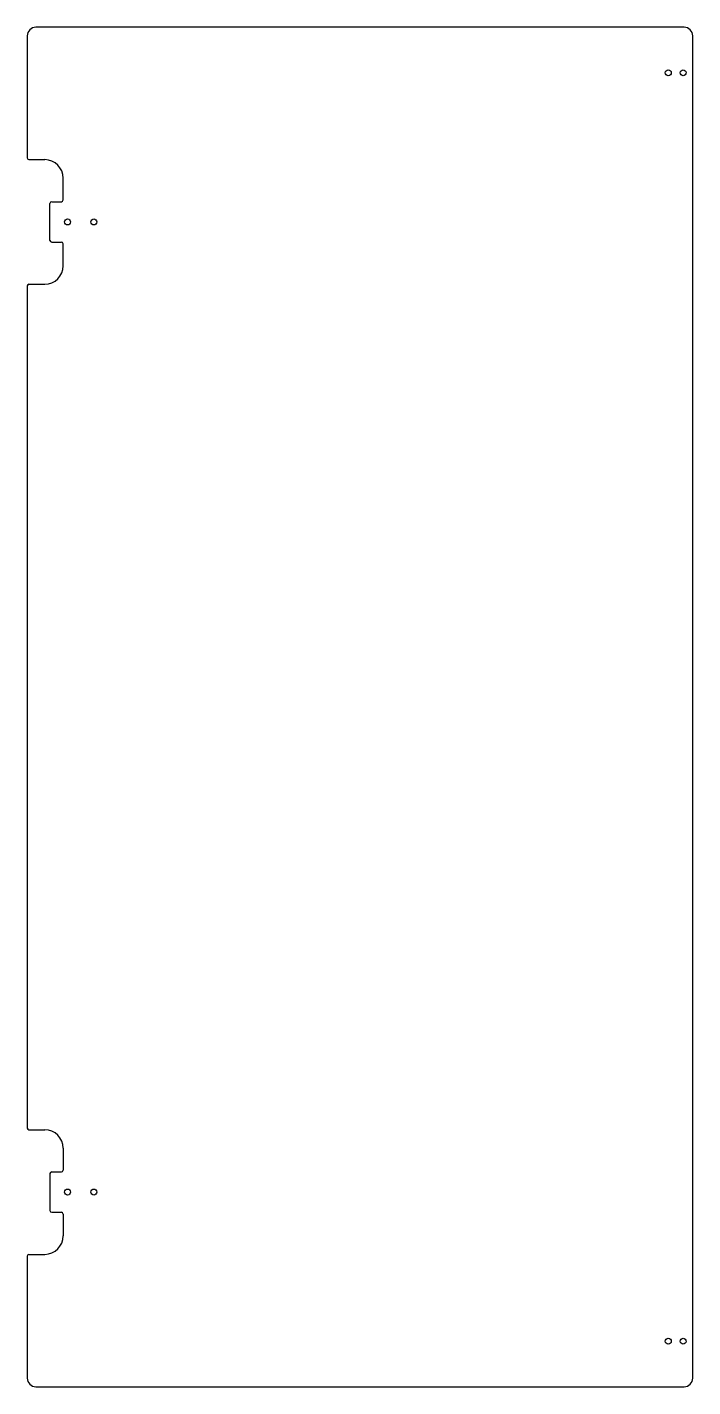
# Model space of a CAD drawing. Header units: millimetres. Extents: x -190 to 190, y -388 to 388.
import ezdxf

# ---------------------------------------------------------------- set-up
doc = ezdxf.new("R2010")
doc.units = ezdxf.units.MM

msp = doc.modelspace()

# ---------------------------------------------------------------- linework, layer by layer
at = {"color": 7, "linetype": 'Continuous', "lineweight": 25}
for p, q in [((184.75, 387.5), (-184.75, 387.5)), ((-189.75, 382.5), (-189.75, 313)), ((189.75, -382.5), (189.75, 382.5)), ((-188.75, 312), (-179.75, 312)), ((-169.25, 289), (-169.25, 301.5)), ((-176.75, 266), (-176.75, 287)), ((-175.75, 288), (-170.25, 288)), ((-175.75, 265), (-170.25, 265)), ((-169.25, 251.5), (-169.25, 264)), ((-188.75, 241), (-179.75, 241)), ((-189.75, 240), (-189.75, -240)), ((-188.75, -241), (-179.75, -241)), ((-169.25, -251.5), (-169.25, -264)), ((-176.75, -266), (-176.75, -287)), ((-175.75, -265), (-170.25, -265)), ((-175.75, -288), (-170.25, -288)), ((-169.25, -289), (-169.25, -301.5)), ((-189.75, -313), (-189.75, -382.5)), ((-188.75, -312), (-179.75, -312)), ((-184.75, -387.5), (184.75, -387.5))]:
    msp.add_line(p, q, dxfattribs=at)
for centre in [(175.75, 361.5), (184.25, 361.5), (-166.75, 276.5), (-151.75, 276.5), (-166.75, -276.5), (-151.75, -276.5), (175.75, -361.5), (184.25, -361.5)]:
    msp.add_circle(centre, 1.7, dxfattribs=at)
for centre, radius, start, end in [((-184.75, 382.5), 5, 90, 180), ((184.75, 382.5), 5, 0, 90), ((-188.75, 313), 1, 180, 270), ((-179.75, 301.5), 10.5, 0, 90), ((-175.75, 287), 1, 90, 180), ((-170.25, 289), 1, 270, 360), ((-175.75, 266), 1, 180, 270), ((-170.25, 264), 1, 0, 90), ((-179.75, 251.5), 10.5, 270, 0), ((-188.75, 240), 1, 90, 180), ((-188.75, -240), 1, 180, 270), ((-179.75, -251.5), 10.5, 0, 90), ((-175.75, -266), 1, 90, 180), ((-170.25, -264), 1, 270, 0), ((-175.75, -287), 1, 180, 270), ((-170.25, -289), 1, 360, 90), ((-179.75, -301.5), 10.5, 270, 0), ((-188.75, -313), 1, 90, 180), ((-184.75, -382.5), 5, 180, 270), ((184.75, -382.5), 5, 270, 0)]:
    msp.add_arc(centre, radius, start, end, dxfattribs=at)

doc.saveas('drawing.dxf')
